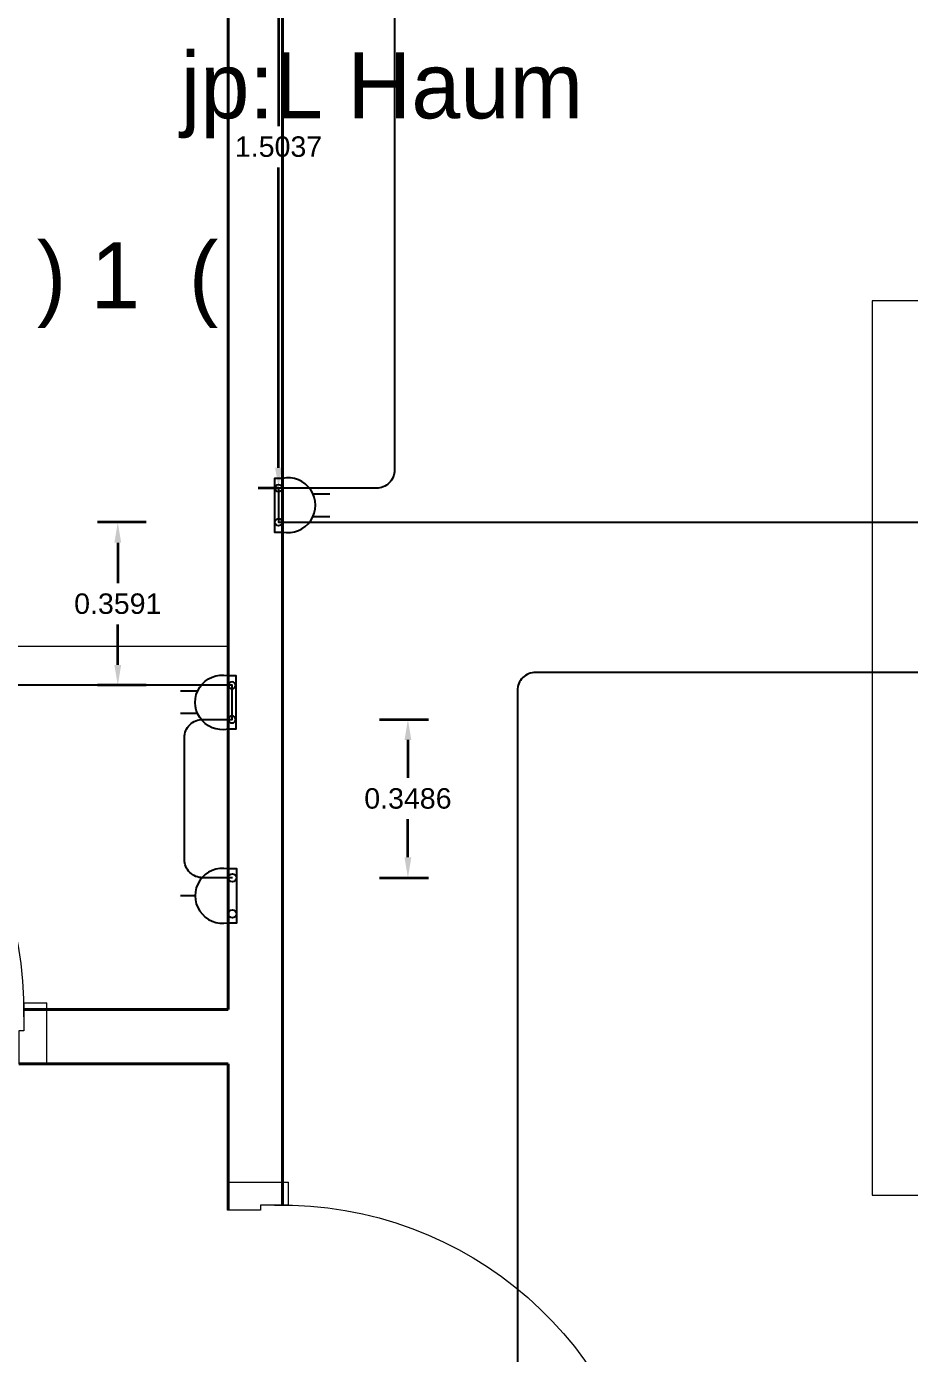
# Model space of a CAD drawing. Header units: inches. Extents: x 3955 to 4125, y 4886 to 4983.
# Drawn here: x 4024.249 to 4026.194, y 4933.557 to 4936.479 of the extents above; entities that cross this region are included whole.
import ezdxf

# ---------------------------------------------------------------- set-up
doc = ezdxf.new("R2010")
doc.units = ezdxf.units.IN
doc.header["$MEASUREMENT"] = 0
doc.layers.get('0').update_dxf_attribs({"lineweight": 35})
doc.layers.get('Defpoints').update_dxf_attribs({"lineweight": 25})
for name, color, linetype, lineweight in [('DIM', 6, 'Continuous', 20), ('DIM IN', 12, 'Continuous', 15), ('DOOR', 24, 'Continuous', 18), ('TEXT', 152, 'Continuous', 30), ('walls', 7, 'Continuous', 40)]:
    doc.layers.add(name, color=color, linetype=linetype, lineweight=lineweight)
doc.layers.add('E-POWER', color=3, linetype='Continuous')
doc.layers.add('N Wiring', color=255, linetype='Continuous')
doc.styles.add('SOSA', font='sosa.shx')
doc.styles.get("Standard").update_dxf_attribs({"font": 'arial.ttf'})
doc.dimstyles.get("Standard").update_dxf_attribs({"dimtxt": 0.18, "dimasz": 0.18, "dimexe": 0.18, "dimexo": 0.0625, "dimgap": 0.09, "dimtad": 0, "dimtih": 1, "dimtoh": 1, "dimdec": 4, "dimzin": 0, "dimdsep": 46, "dimtxsty": 'Standard', "dimcen": 0.09, "dimadec": 0, "dimazin": 0, "dimtfac": 1, "dimtdec": 4, "dimtofl": 0, "dimtmove": 0, "dimatfit": 3, "dimfxl": 1, "dimtolj": 1, "dimtzin": 0, "dimarcsym": 0})

# ---------------------------------------------------------------- blocks, each defined once
blk = doc.blocks.new('A$C73D03C2A')
at = {"layer": 'DOOR', "linetype": 'Continuous'}
for p, q in [((0.0714, 0.8128), (0.0714, 0.9107)), ((0.0714, 0.9107), (0.1258, 0.9107)), ((0.1258, 0.8128), (0.1258, 0.9107)), ((0.0605, 0.8351), (0.0605, 0.8895)), ((0.0605, 0.8895), (0.0714, 0.8895)), ((0.1367, 0.8895), (0.1258, 0.8895)), ((0.1367, 0.8351), (0.1367, 0.8895)), ((0.0412, 0.8522), (0.0412, 0.8715)), ((0.0463, 0.8522), (0.0463, 0.8715)), ((0.0466, 0.8522), (0.0466, 0.8721)), ((0.0529, 0.8721), (0.0466, 0.8721)), ((0.0529, 0.8522), (0.0466, 0.8522)), ((0.0529, 0.8522), (0.0529, 0.8721)), ((0.0551, 0.8453), (0.0551, 0.879)), ((0.0605, 0.879), (0.0551, 0.879)), ((0.1367, 0.879), (0.1421, 0.879)), ((0.1421, 0.8453), (0.1421, 0.879)), ((0.1443, 0.8721), (0.1506, 0.8721)), ((0.1443, 0.8522), (0.1443, 0.8721)), ((0.1443, 0.8522), (0.1506, 0.8522)), ((0.1506, 0.8522), (0.1506, 0.8721)), ((0.156, 0.8721), (0.1558, 0.8721)), ((0.156, 0.8522), (0.156, 0.8721)), ((0.0605, 0.8453), (0.0551, 0.8453)), ((0.0714, 0.8351), (0.0605, 0.8351)), ((0.1258, 0.8351), (0.1367, 0.8351)), ((0.1367, 0.8453), (0.1421, 0.8453)), ((0.0659, 0.2365), (0.0659, 0.8124)), ((0.0706, 0.8171), (0.0706, 0.8076)), ((0.0714, 0.8128), (0.0714, 0.2363)), ((0.0757, 0.8128), (0.0714, 0.8128)), ((0.0757, 0.8019), (0.0757, 0.8128)), ((0.0757, 0.8019), (0.0757, 0.2363)), ((0.0757, 0.8019), (0.1214, 0.8019)), ((0.1214, 0.8019), (0.1214, 0.8128)), ((0.1214, 0.8128), (0.1258, 0.8128)), ((0.1214, 0.8019), (0.1214, 0.2363)), ((0.1258, 0.8128), (0.1258, 0.2363)), ((0.1266, 0.8171), (0.1266, 0.8076)), ((0.1313, 0.2365), (0.1313, 0.8124)), ((0.0714, 0.2363), (0.0714, 0.1384)), ((0.1258, 0.1384), (0.1258, 0.2363)), ((0.0127, 0), (0.0127, 0.1306)), ((0.0563, 0.1306), (0.0127, 0.1306)), ((0.0563, 0.1306), (0.0563, 0.0707)), ((0.0714, 0.1384), (0.1258, 0.1384)), ((0.8351, 0.1306), (0.8351, 0.0707)), ((0.8351, 0.1306), (0.8839, 0.1306)), ((0.8839, 0), (0.8839, 0.1306)), ((0.0563, 0.0707), (0.0671, 0.0707)), ((0.0671, 0.0707), (0.0671, 0)), ((0.8242, 0.0707), (0.8242, 0)), ((0.8351, 0.0707), (0.8242, 0.0707)), ((0.0671, 0), (0.0127, 0)), ((0.8242, 0), (0.8839, 0))]:
    blk.add_line(p, q, dxfattribs=at)
at = {"layer": 'DOOR'}
for p, q in [((0.0638, 0.1538), (0.0638, 0.1152)), ((0.0127, 0.1307), (0.0127, 0)), ((0.0127, 0.1307), (0.0127, 0)), ((0.0127, 0.1307), (0.0127, 0)), ((0.0435, 0.1345), (0.0822, 0.1345)), ((0.0563, 0.1306), (0.0714, 0.1384))]:
    blk.add_line(p, q, dxfattribs=at)
at = {"layer": 'DOOR', "linetype": 'Continuous'}
blk.add_circle((0.0638, 0.1345), 0.00617, dxfattribs=at)
at = {"layer": 'DOOR'}
blk.add_arc((0.0349, 0.1156), 0.8003, 358.9289, 83.4773, dxfattribs=at)
at = {"layer": 'DOOR', "linetype": 'Continuous'}
for centre, radius, start, end in [((0.0462, 0.8251), 0.0459, 96.2766, 172.4946), ((0.0462, 0.8251), 0.0297, 99.7089, 172.4946), ((0.0437, 0.8715), 0.00259, 0, 180), ((0.0437, 0.8522), 0.00259, 180, 0), ((0.1532, 0.8721), 0.00262, 0, 192.4511), ((0.1532, 0.8522), 0.00262, 167.5489, 0), ((0.151, 0.8244), 0.0459, 7.5054, 83.7234), ((0.151, 0.8244), 0.0297, 7.5054, 80.2911), ((0.1052, 0.8173), 0.1054, 172.4946, 205.9899), ((0.106, 0.8158), 0.0903, 171.5898, 204.9077), ((0.0912, 0.8151), 0.0903, 335.0923, 8.4102), ((0.092, 0.8166), 0.1054, 334.0101, 7.5054), ((0.0706, 0.8124), 0.00476, 90, 270), ((0.1266, 0.8124), 0.00476, 270, 90), ((0.0179, 0.7732), 0.00773, 195.2913, 36.6885), ((0.1793, 0.7725), 0.00773, 143.3115, 344.7087)]:
    blk.add_arc(centre, radius, start, end, dxfattribs=at)
blk = doc.blocks.new('S2')
at = {"linetype": 'Continuous'}
for p, q in [((-61.5, 166.8), (-61.5, 260)), ((61.5, 166.8), (61.5, 260))]:
    blk.add_line(p, q, dxfattribs=at)
blk.add_line((-147, 0), (147, 0))
blk.add_lwpolyline([(147, 0), (-147, 0), (-147, -43.5), (147, -43.5)], close=True)
for centre in [(-93.3, -21.8), (93.3, -21.8)]:
    blk.add_circle(centre, 19.4)
blk.add_arc((0, 30), 150, 348.46158, 191.53842, dxfattribs=at)
blk = doc.blocks.new('S1')
for p, q in [((0, 180), (0, 260)), ((-147, 0), (147, 0))]:
    blk.add_line(p, q)
blk.add_lwpolyline([(147, 0), (-147, 0), (-147, -47.8), (147, -47.8)], close=True)
for centre in [(-99, -23.9), (99, -23.9)]:
    blk.add_circle(centre, 22.2)
at = {"linetype": 'Continuous'}
blk.add_arc((0, 30), 150, 348.46158, 191.53842, dxfattribs=at)
blk = doc.blocks.new('*D341')
at = {"layer": 'Defpoints', "color": 0}
for p in [(3538.2378, 1339.3175, 0), (3538.2378, 1339.3175), (3538.2378, 1337.8137, 0)]:
    blk.add_point(p, dxfattribs=at)
at = {"layer": 'DIM', "color": 0, "lineweight": -2, "transparency": 16777216}
for p, q in [((3538.2378, 1339.3175), (3538.1928, 1339.3175)), ((3538.2378, 1339.2725), (3538.2378, 1338.6111)), ((3538.2378, 1337.8587), (3538.2378, 1338.5201)), ((3538.2378, 1337.8137), (3538.1928, 1337.8137))]:
    blk.add_line(p, q, dxfattribs=at)
at = {"layer": 'DIM', "color": 0, "transparency": 16777216}
for points in [[(3538.2303, 1339.2725), (3538.2453, 1339.2725), (3538.2378, 1339.3175)], [(3538.2303, 1337.8587), (3538.2453, 1337.8587), (3538.2378, 1337.8137)]]:
    blk.add_solid(points, dxfattribs=at)
at = {"layer": 'DIM', "color": 0, "transparency": 16777216, "insert": (3538.2378, 1338.5656), "char_height": 0.045, "attachment_point": 5}
blk.add_mtext('\\A1;1.5037', dxfattribs=at)
blk = doc.blocks.new('*D342')
at = {"layer": 'Defpoints', "color": 0}
for p in [(3537.8837, 1337.7386), (3538.1353, 1337.7386, 0), (3538.1353, 1337.3796, 0)]:
    blk.add_point(p, dxfattribs=at)
at = {"layer": 'DIM', "color": 0, "lineweight": -2, "transparency": 16777216}
for p, q in [((3537.9462, 1337.7386), (3537.8387, 1337.7386)), ((3537.8837, 1337.6936), (3537.8837, 1337.6046)), ((3537.8837, 1337.4246), (3537.8837, 1337.5136)), ((3537.9462, 1337.3796), (3537.8387, 1337.3796))]:
    blk.add_line(p, q, dxfattribs=at)
at = {"layer": 'DIM', "color": 0, "transparency": 16777216}
for points in [[(3537.8762, 1337.6936), (3537.8912, 1337.6936), (3537.8837, 1337.7386)], [(3537.8762, 1337.4246), (3537.8912, 1337.4246), (3537.8837, 1337.3796)]]:
    blk.add_solid(points, dxfattribs=at)
at = {"layer": 'DIM', "color": 0, "transparency": 16777216, "insert": (3537.8837, 1337.5591), "char_height": 0.045, "attachment_point": 5}
blk.add_mtext('\\A1;0.3591', dxfattribs=at)
blk = doc.blocks.new('*D343')
at = {"layer": 'Defpoints', "color": 0}
for p in [(3538.1353, 1337.3045, 0), (3538.1362, 1336.9558, 0), (3538.5228, 1336.9558)]:
    blk.add_point(p, dxfattribs=at)
at = {"layer": 'DIM', "color": 0, "lineweight": -2, "transparency": 16777216}
for p, q in [((3538.4603, 1337.3045), (3538.5678, 1337.3045)), ((3538.5228, 1337.2595), (3538.5228, 1337.1757)), ((3538.5228, 1337.0008), (3538.5228, 1337.0847)), ((3538.4603, 1336.9558), (3538.5678, 1336.9558))]:
    blk.add_line(p, q, dxfattribs=at)
at = {"layer": 'DIM', "color": 0, "transparency": 16777216}
for points in [[(3538.5153, 1337.2595), (3538.5303, 1337.2595), (3538.5228, 1337.3045)], [(3538.5153, 1337.0008), (3538.5303, 1337.0008), (3538.5228, 1336.9558)]]:
    blk.add_solid(points, dxfattribs=at)
at = {"layer": 'DIM', "color": 0, "transparency": 16777216, "insert": (3538.5228, 1337.1302), "char_height": 0.045, "attachment_point": 5}
blk.add_mtext('\\A1;0.3486', dxfattribs=at)
blk = doc.blocks.new('A$C606D7A20')
at = {"layer": 'DIM IN', "ltscale": 2.5}
blk.add_lwpolyline([(9.61783, -0.25), (10.24745, -0.25), (10.24745, -3.35166), (9.61783, -3.35166)], close=True, dxfattribs=at)
at = {"layer": 'DIM IN', "ltscale": 2.5, "elevation": 0}
blk.add_lwpolyline([(12.66705, -2.59022), (11.66607, -2.59022), (11.66607, -4.55988), (12.66705, -4.55988)], close=True, dxfattribs=at)
at = {"layer": 'N Wiring'}
for points in [[(13.96869, -1.56756), (10.65409, -1.56756, 0.4142136), (10.61409, -1.60756), (10.61409, -2.96274, -0.4142136), (10.57409, -3.00274), (10.35869, -3.00274), (10.35869, -3.07783), (13.68479, -3.07783, -0.4142136), (13.72479, -3.11783), (13.72479, -3.28869, 0.4142136), (13.76479, -3.32869), (13.86707, -3.32869), (13.86707, -3.40833), (10.9249, -3.40833, 0.4142136), (10.8849, -3.44833), (10.8849, -6.89169)], [(10.25707, -3.86063), (10.19158, -3.86063, -0.4142136), (10.15158, -3.82063), (10.15158, -3.552, -0.4142136), (10.19158, -3.512), (10.25621, -3.512), (10.25621, -3.43691), (8.65339, -3.43691, -0.4142136), (8.61339, -3.39691), (8.61339, -2.85587), (8.73638, -2.85587), (8.73638, -2.78078), (8.6703, -2.78078, -0.4142136), (8.6303, -2.74078), (8.6303, -2.1331, -0.4142136), (8.6703, -2.0931), (8.73724, -2.0931), (8.6703, -2.0931, -0.4142136), (8.6703, -2.0931), (8.6703, -2.0931)]]:
    blk.add_lwpolyline(points, format="xyb", dxfattribs=at)
at = {"layer": 'walls', "ltscale": 2.5}
for p, q in [((10.24745, -4.15079), (10.24745, -1.499)), ((10.36745, -4.58156), (10.36745, -1.499)), ((9.79775, -4.15079), (10.24745, -4.15079)), ((9.78655, -4.27079), (10.24745, -4.27079)), ((10.24745, -4.59275), (10.24745, -4.27079))]:
    blk.add_line(p, q, dxfattribs=at)
at = {"layer": 'DOOR', "ltscale": 2.5, "xscale": 1.028836370296499, "yscale": 1.028836370296499, "zscale": 1.028836370296499}
blk.add_blockref('A$C73D03C2A', (8.9386, -4.27079), dxfattribs=at)
at = {"layer": 'DOOR', "ltscale": 2.5, "xscale": -1.028836370296499, "yscale": 1.028836370296499, "zscale": 1.028836370296499, "rotation": 270}
blk.add_blockref('A$C73D03C2A', (10.24645, -5.44071), dxfattribs=at)
at = {"layer": 'E-POWER', "yscale": 0.0004022874689625001, "zscale": 0.0004022874689625001}
for name, p, xscale, rotation in [('S2', (10.36745, -3.04028), 0.0004022874689625001, 269.9999999998197), ('S2', (10.24745, -3.47446), -0.0004022874689625001, 90.00000000018035), ('S1', (10.24745, -3.90046), 0.0004022874689625001, 90)]:
    blk.add_blockref(name, p, dxfattribs=dict(at, xscale=xscale, rotation=rotation))
at = {"layer": 'TEXT', "linetype": 'Continuous', "ltscale": 0.09, "style": 'SOSA'}
for s, p in [('jp:L Haum', (10.14324, -2.18842, 0)), (') 1  (', (9.82628, -2.60659, 0))]:
    blk.add_text(s, height=0.145417, dxfattribs=at).set_placement(p)
at = {"layer": 'DIM'}
for base, p1, p2, picture, middle in [((10.35869, -1.499, 0), (10.35869, -3.00274), (10.35869, -1.499), '*D341', (10.35869, -2.25087, 0)), ((10.00459, -3.07783, 0), (10.25621, -3.43691), (10.25621, -3.07783), '*D342', (10.00459, -3.25737, 0)), ((10.64367, -3.86063, 0), (10.25621, -3.512), (10.25707, -3.86063), '*D343', (10.64367, -3.68632, 0))]:
    dim = blk.add_linear_dim(base=base, p1=p1, p2=p2, angle=90, dimstyle='Standard', dxfattribs=at)
    dim.commit()
    dim.dimension.update_dxf_attribs({"geometry": picture, "text_midpoint": middle, "insert": (-3527.87912, -1340.81648)})

msp = doc.modelspace()

# ---------------------------------------------------------------- block references
msp.add_blockref('A$C606D7A20', (4014.4456, 4938.4649))

doc.saveas('drawing.dxf')
